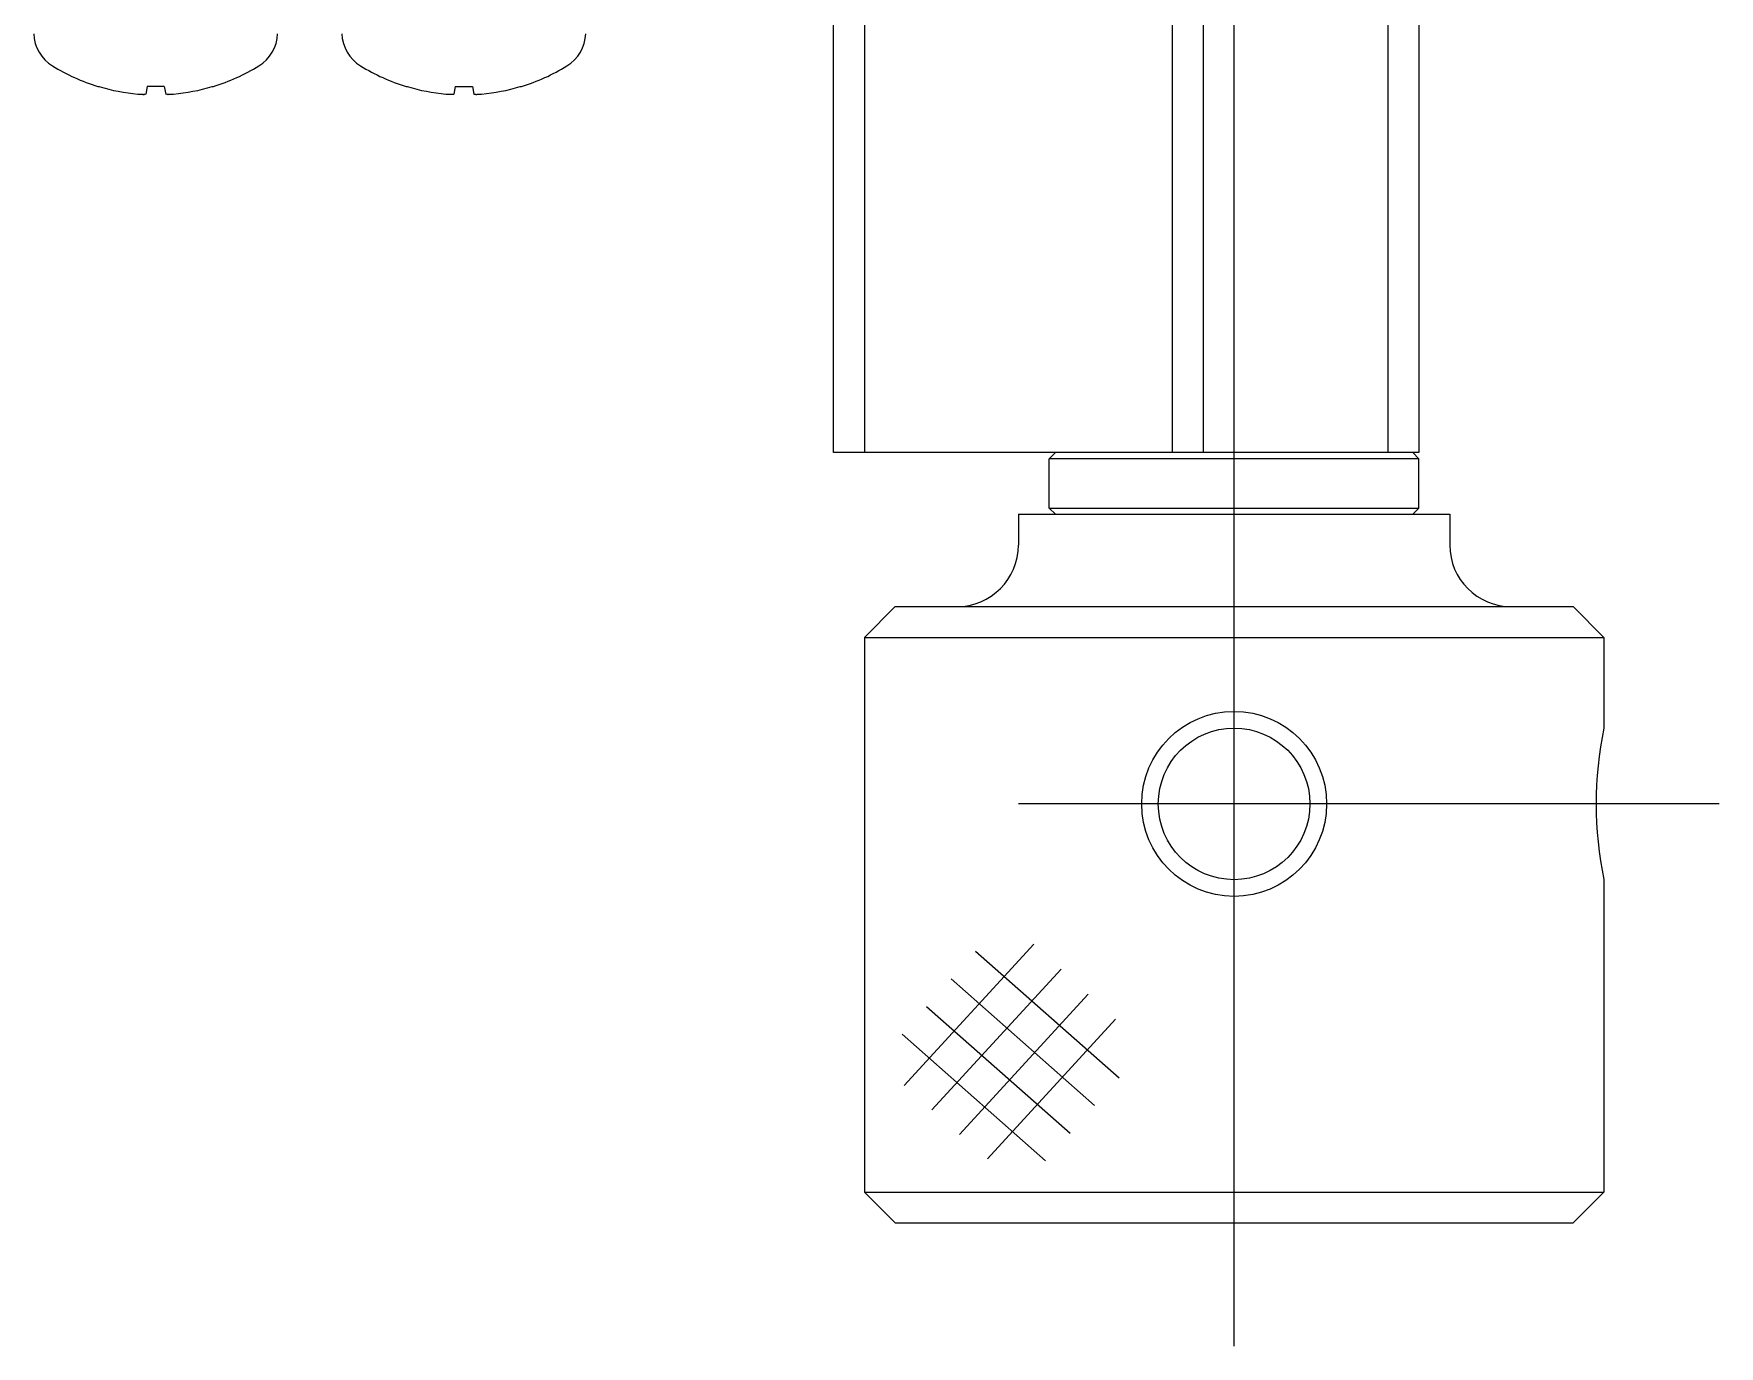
# Model space of a CAD drawing. Extents: x 1 to 231, y 0 to 192.
# Drawn here: x 23.91 to 51.26, y 73.74 to 95.03 of the extents above; entities that cross this region are included whole.
import ezdxf

# ---------------------------------------------------------------- set-up
doc = ezdxf.new("R2010")
doc.units = 0
doc.linetypes.add('CENTER', pattern=[50.8, 31.75, -6.35, 6.35, -6.35])
doc.layers.get('0').update_dxf_attribs({"linetype": 'CONTINUOUS'})
doc.layers.add('CENTER', color=1, linetype='CENTER')

msp = doc.modelspace()

# ---------------------------------------------------------------- linework, layer by layer
at = {"color": 7, "linetype": 'CONTINUOUS'}
for p, q in [((36.891, 88.237), (36.891, 96.237)), ((37.391, 96.237), (37.391, 88.237)), ((42.391, 88.237), (42.391, 96.237)), ((42.891, 96.237), (42.891, 88.237)), ((45.891, 88.237), (45.891, 96.237)), ((46.391, 96.237), (46.391, 88.237)), ((24.974, 94.174), (24.973, 94.174)), ((25.753, 94.174), (25.729, 94.054)), ((26.03, 94.174), (25.753, 94.174)), ((26.03, 94.174), (26.054, 94.054)), ((26.81, 94.174), (26.808, 94.174)), ((29.973, 94.174), (29.974, 94.174)), ((30.753, 94.174), (30.729, 94.054)), ((30.753, 94.174), (31.03, 94.174)), ((31.03, 94.174), (31.054, 94.054)), ((31.808, 94.174), (31.81, 94.174)), ((46.391, 88.237), (36.891, 88.237)), ((40.491, 88.237), (40.391, 88.137)), ((46.391, 88.137), (40.391, 88.137)), ((40.391, 87.337), (40.391, 88.137)), ((46.291, 88.237), (46.391, 88.137)), ((46.391, 87.337), (46.391, 88.137)), ((40.391, 87.337), (46.391, 87.337)), ((40.491, 87.237), (40.391, 87.337)), ((46.291, 87.237), (46.391, 87.337)), ((39.891, 87.237), (46.891, 87.237)), ((39.891, 87.237), (39.891, 86.737)), ((46.891, 87.237), (46.891, 86.737)), ((37.891, 85.737), (37.391, 85.237)), ((37.891, 85.737), (48.891, 85.737)), ((48.891, 85.737), (49.391, 85.237)), ((37.391, 85.237), (49.391, 85.237)), ((37.391, 85.237), (37.391, 76.237)), ((49.391, 85.237), (49.391, 83.766)), ((49.391, 81.307), (49.391, 76.237)), ((37.391, 76.237), (49.391, 76.237)), ((37.891, 75.737), (37.391, 76.237)), ((48.891, 75.737), (49.391, 76.237)), ((37.891, 75.737), (48.891, 75.737))]:
    msp.add_line(p, q, dxfattribs=at)
at = {"color": 3, "linetype": 'CONTINUOUS'}
for p, q in [((40.139, 80.261), (38.037, 77.969)), ((39.196, 80.148), (41.524, 78.092)), ((40.582, 79.855), (38.487, 77.572)), ((38.798, 79.699), (41.127, 77.642)), ((41.024, 79.45), (38.937, 77.175)), ((38.401, 79.249), (40.729, 77.193)), ((38.004, 78.799), (40.332, 76.743)), ((41.466, 79.044), (39.387, 76.778))]:
    msp.add_line(p, q, dxfattribs=at)
msp.add_circle((43.391, 82.537), 1.5, dxfattribs=at)
at = {"color": 7, "linetype": 'CONTINUOUS'}
msp.add_circle((43.391, 82.537), 1.23, dxfattribs=at)
for centre, radius, start, end in [((24.552, 95.055), 0.64, 182, 238.4554), ((27.23, 95.055), 0.64, 301.5446, 358), ((29.552, 95.055), 0.64, 182, 238.4554), ((32.23, 95.055), 0.64, 301.5446, 358), ((25.891, 97.237), 3.2, 238.4554, 252.9888), ((25.891, 97.237), 3.2, 287.0112, 301.5446), ((30.891, 97.237), 3.2, 238.4554, 252.9888), ((30.891, 97.237), 3.2, 287.0112, 301.5446), ((24.973, 94.234), 0.06, 252.9888, 270), ((25.887, 97.245), 3.204, 253.4437, 264.8964), ((25.895, 97.245), 3.204, 275.1036, 286.5563), ((26.81, 94.234), 0.06, 270, 287.0112), ((29.973, 94.234), 0.06, 252.9888, 270), ((30.887, 97.245), 3.204, 253.4437, 264.8964), ((30.895, 97.245), 3.204, 275.1036, 286.5563), ((31.81, 94.234), 0.06, 270, 287.0112), ((25.725, 95.433), 1.385, 264.8969, 265.3919), ((25.726, 95.445), 1.396, 265.3897, 265.8866), ((25.72, 95.362), 1.314, 265.8844, 266.4094), ((25.71, 95.204), 1.155, 266.4067, 266.99), ((25.702, 95.051), 1.002, 266.9939, 267.6385), ((25.699, 94.974), 0.924, 267.6419, 267.9769), ((25.697, 94.908), 0.859, 267.9766, 268.3253), ((25.695, 94.833), 0.784, 268.3249, 268.6926), ((25.693, 94.752), 0.702, 268.6921, 269.0853), ((25.691, 94.665), 0.616, 269.0846, 269.5116), ((25.691, 94.577), 0.528, 269.5106, 269.9824), ((25.691, 94.493), 0.444, 269.9823, 270.5114), ((25.691, 94.442), 0.392, 270.5113, 271.0864), ((25.692, 94.39), 0.341, 271.0851, 271.7193), ((25.694, 94.338), 0.288, 271.7176, 272.43), ((25.696, 94.286), 0.237, 272.4277, 273.2444), ((25.699, 94.238), 0.189, 273.2412, 274.1991), ((25.702, 94.194), 0.145, 274.1944, 275.3472), ((25.705, 94.156), 0.106, 275.34, 276.7702), ((25.709, 94.124), 0.0743, 276.76, 278.5945), ((25.712, 94.102), 0.0521, 278.5872, 280.8923), ((25.716, 94.085), 0.0349, 280.8752, 283.8584), ((25.719, 94.073), 0.0218, 283.8258, 287.8701), ((25.722, 94.064), 0.0126, 287.8135, 293.5909), ((25.724, 94.059), 0.00663, 293.5023, 302.3202), ((25.727, 94.054), 0.00149, 316.5817, 340.3817), ((25.726, 94.056), 0.00314, 302.1697, 316.6307), ((26.055, 94.054), 0.00148, 199.6669, 223.3371), ((26.056, 94.056), 0.00311, 223.3227, 237.7343), ((26.058, 94.058), 0.00652, 237.5517, 246.4044), ((26.061, 94.064), 0.0125, 246.2782, 252.0517), ((26.063, 94.073), 0.0216, 251.9892, 256.0248), ((26.067, 94.085), 0.0345, 255.9905, 258.9729), ((26.07, 94.102), 0.0515, 258.9531, 261.2579), ((26.073, 94.123), 0.0731, 261.2458, 263.0922), ((26.077, 94.151), 0.101, 263.0905, 264.5857), ((26.08, 94.19), 0.14, 264.5775, 265.7682), ((26.084, 94.235), 0.185, 265.7629, 266.7417), ((26.086, 94.285), 0.235, 266.7382, 267.565), ((26.089, 94.339), 0.289, 267.5625, 268.2775), ((26.09, 94.395), 0.345, 268.2758, 268.9072), ((26.091, 94.451), 0.401, 268.9059, 269.4744), ((26.092, 94.504), 0.455, 269.4733, 269.9941), ((26.092, 94.559), 0.509, 269.9944, 270.4772), ((26.091, 94.649), 0.599, 270.4768, 270.9104), ((26.09, 94.741), 0.691, 270.9096, 271.3052), ((26.088, 94.829), 0.78, 271.3046, 271.6716), ((26.085, 94.911), 0.861, 271.6711, 272.0166), ((26.083, 94.984), 0.934, 272.0162, 272.346), ((26.08, 95.046), 0.997, 272.3457, 272.6644), ((26.078, 95.096), 1.047, 272.6641, 272.9757), ((26.074, 95.179), 1.13, 272.9817, 273.5774), ((26.063, 95.345), 1.297, 273.5748, 274.1087), ((26.056, 95.448), 1.4, 274.1078, 275.1029), ((30.727, 95.448), 1.4, 264.8971, 265.8922), ((30.719, 95.345), 1.297, 265.8913, 266.4252), ((30.709, 95.179), 1.13, 266.4226, 267.0183), ((30.704, 95.096), 1.047, 267.0243, 267.3359), ((30.702, 95.046), 0.997, 267.3356, 267.6543), ((30.7, 94.984), 0.934, 267.654, 267.9838), ((30.697, 94.911), 0.861, 267.9834, 268.3289), ((30.695, 94.829), 0.78, 268.3284, 268.6954), ((30.693, 94.741), 0.691, 268.6948, 269.0904), ((30.691, 94.649), 0.599, 269.0896, 269.5232), ((30.69, 94.559), 0.509, 269.5228, 270.0056), ((30.69, 94.504), 0.455, 270.0059, 270.5267), ((30.691, 94.451), 0.401, 270.5256, 271.0941), ((30.692, 94.395), 0.345, 271.0928, 271.7242), ((30.694, 94.339), 0.289, 271.7225, 272.4375), ((30.696, 94.285), 0.235, 272.435, 273.2618), ((30.699, 94.235), 0.185, 273.2583, 274.2371), ((30.702, 94.19), 0.14, 274.2318, 275.4225), ((30.706, 94.151), 0.101, 275.4143, 276.9095), ((30.709, 94.123), 0.0731, 276.9078, 278.7542), ((30.713, 94.102), 0.0515, 278.7421, 281.0469), ((30.716, 94.085), 0.0345, 281.0271, 284.0095), ((30.719, 94.073), 0.0216, 283.9752, 288.0108), ((30.722, 94.064), 0.0125, 287.9483, 293.7218), ((30.724, 94.058), 0.00652, 293.5956, 302.4483), ((30.727, 94.054), 0.00148, 316.6629, 340.3331), ((30.726, 94.056), 0.00311, 302.2657, 316.6773), ((31.055, 94.054), 0.00149, 199.6183, 223.4183), ((31.056, 94.056), 0.00314, 223.3693, 237.8303), ((31.058, 94.059), 0.00663, 237.6798, 246.4977), ((31.061, 94.064), 0.0126, 246.4091, 252.1865), ((31.064, 94.073), 0.0218, 252.1299, 256.1742), ((31.067, 94.085), 0.0349, 256.1416, 259.1248), ((31.07, 94.102), 0.0521, 259.1077, 261.4128), ((31.073, 94.124), 0.0743, 261.4055, 263.24), ((31.077, 94.156), 0.106, 263.2298, 264.66), ((31.081, 94.194), 0.145, 264.6528, 265.8056), ((31.084, 94.238), 0.189, 265.8009, 266.7588), ((31.087, 94.286), 0.237, 266.7556, 267.5723), ((31.089, 94.338), 0.288, 267.57, 268.2824), ((31.09, 94.39), 0.341, 268.2807, 268.9149), ((31.091, 94.442), 0.392, 268.9136, 269.4887), ((31.092, 94.493), 0.444, 269.4886, 270.0177), ((31.092, 94.577), 0.528, 270.0176, 270.4894), ((31.091, 94.665), 0.616, 270.4884, 270.9154), ((31.09, 94.752), 0.702, 270.9147, 271.3079), ((31.088, 94.833), 0.784, 271.3074, 271.6751), ((31.086, 94.908), 0.859, 271.6747, 272.0234), ((31.083, 94.974), 0.924, 272.0231, 272.3581), ((31.08, 95.051), 1.002, 272.3615, 273.0061), ((31.072, 95.204), 1.155, 273.01, 273.5933), ((31.062, 95.362), 1.314, 273.5906, 274.1156), ((31.056, 95.445), 1.396, 274.1134, 274.6103), ((31.057, 95.433), 1.385, 274.6081, 275.1031), ((38.891, 86.737), 1, 270, 0), ((47.891, 86.737), 1, 180, 270), ((55.264, 82.537), 6, 168.1754, 191.8246)]:
    msp.add_arc(centre, radius, start, end, dxfattribs=at)
at = {"layer": 'CENTER', "color": 1, "linetype": 'CENTER'}
for p, q in [((43.391, 73.737), (43.391, 96.737)), ((51.264, 82.537), (39.891, 82.537))]:
    msp.add_line(p, q, dxfattribs=at)

doc.saveas('drawing.dxf')
